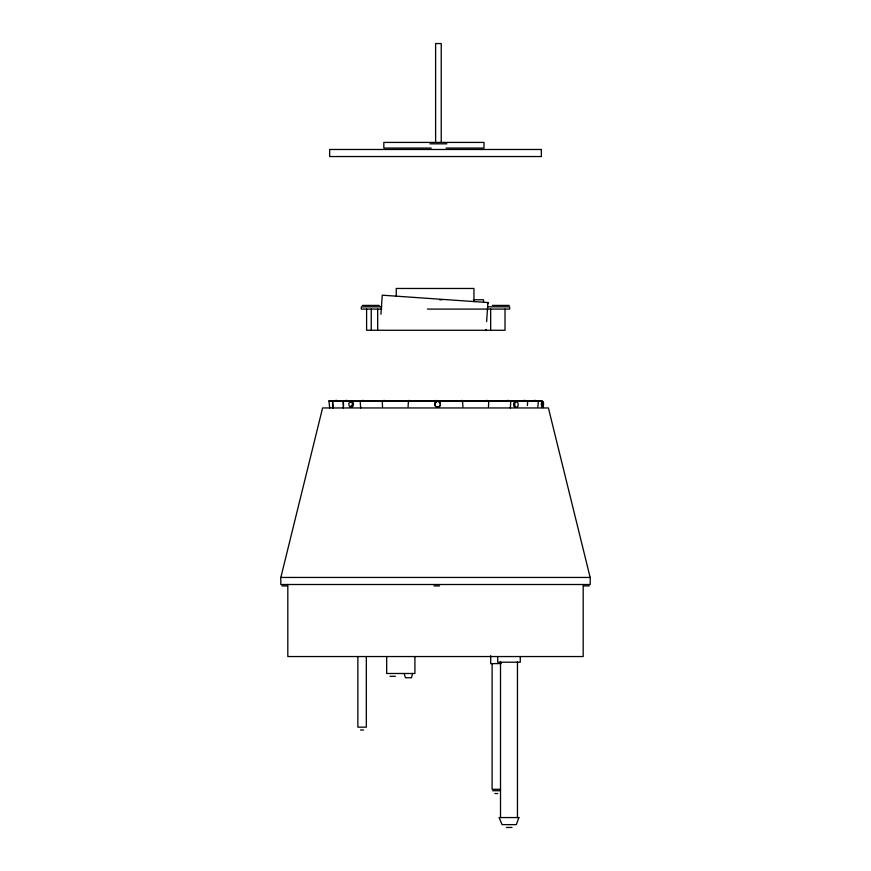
<?xml version="1.0" encoding="UTF-8"?>
<svg xmlns="http://www.w3.org/2000/svg" width="871" height="871" viewBox="0 0 871 871"><rect width="100%" height="100%" fill="white"/><g stroke="black" fill="none" stroke-linecap="round" stroke-linejoin="round"><path stroke-width="1.31" d="M462.926 406.779L462.523 400.475M488.479 406.779L488.773 400.9L487.161 400.475M380.932 314.289L382.26 295.193L487.934 302.542L486.617 321.639M486.072 329.434L485.996 330.555L486.051 329.695M487.858 303.663L487.934 302.542M510.341 407.955L510.842 400.9L508.272 400.475M527.369 405.603L527.772 400.9L524.429 400.475M537.843 406.779L538.42 400.9L534.522 400.475M280.843 577.451L322.597 407.955L548.403 407.955L590.157 577.451M412.571 673.49L411.504 677.736L405.418 677.736L404.155 673.49M408.074 406.779L408.477 400.475M435.5 403.251L436.055 400.475M382.521 406.779L382.227 400.9L383.839 400.475M407.922 400.9L409.533 400.475M360.659 407.955L360.159 400.9L362.728 400.475M382.227 400.9L384.797 400.475M346.571 400.475L343.228 400.9L343.228 407.955M360.159 400.9L363.501 400.475M336.478 400.475L332.58 400.9L332.58 407.955M347.126 400.475L343.228 400.9L343.631 405.603M328.955 400.9L542.045 400.9L328.955 400.9L329.663 407.955M336.761 400.475L332.58 400.9L333.266 407.955M429.958 143.835L446.899 143.835M431.221 148.07L383.839 148.07L383.839 142.419L484.015 142.419L484.015 148.07L446.104 148.07M439.615 299.766L442.13 299.766M473.497 299.766L483.536 299.766L483.536 302.117M362.38 305.416L379.277 305.416M492.322 305.416L509.219 305.416M381.748 306.832L361.334 306.832L361.334 309.085L381.748 309.085M487.869 306.832L509.644 306.832L509.644 309.085L427.443 309.085M281.845 585.922L287.495 585.922M433.921 585.922L439.572 585.922M583.657 585.922L589.297 585.922M501.239 663.604L490.7 663.604L490.7 655.667M389.968 676.321L395.347 676.321M360.54 729.996L363.566 729.996M500.585 789.311L492.104 789.311L492.104 663.604M492.616 790.726L500.074 790.726M494.935 793.546L497.755 793.546M506.399 827.45L512.006 827.45M534.239 400.475L538.42 400.9M523.874 400.475L527.772 400.9M507.499 400.475L510.842 400.9M486.203 400.475L488.773 400.9M461.467 400.475L463.078 400.9M434.945 400.475L435.5 400.9M583.189 584.506L583.189 656.549L287.811 656.549L287.811 584.506M520.27 656.897L520.27 662.2L497.7 662.2L497.7 656.897M517.461 661.633L517.461 817.564M505.017 309.085L505.017 330.272L366.604 330.272L366.604 309.085M500.509 661.633L500.509 817.564M490.667 309.085L490.667 330.272M473.955 301.584L473.955 288.464L396.261 288.464L396.261 296.336M441.238 142.419L441.238 43.55L435.62 43.55L435.62 142.419M414.923 656.549L414.923 673.49L386.68 673.49L386.68 656.549M377.676 309.085L377.676 330.272M371.242 309.085L371.242 330.272M366.332 656.549L366.332 727.165L357.861 727.165L357.861 656.549M439.06 406.561A2.82 2.798 -90 0 1 434.934 405.363A2.82 2.798 -90 0 1 436.817 401.477A2.82 2.798 -90 0 1 440.291 404.024M440.247 404.754A2.82 2.798 -90 0 1 439.605 406.071M350.556 402.162A2.82 1.72 -90 0 1 352.995 402.304A2.82 1.72 -90 0 1 352.897 406.3A2.82 1.72 -90 0 1 350.469 406.147M515.382 407.312A2.82 1.72 -90 0 1 513.661 403.828A2.82 1.72 -90 0 1 516.155 402.01M541.403 404.057C542.034 415.315 542.6 394.933 541.403 404.057M542.807 404.057C543.482 415.456 543.918 394.846 542.807 404.057M518.866 817.564L516.351 824.63L502.066 824.63L499.094 817.564L518.866 817.564M541.337 149.485L329.663 149.485L329.663 156.54L541.337 156.54L541.337 149.485M590.211 577.451L280.789 577.451L280.789 584.506L590.211 584.506L590.211 577.451M439.79 406.071A2.82 2.798 -90 0 0 438.222 401.444A2.82 2.798 -90 0 0 435.032 405.135A2.82 2.798 -90 0 0 439.79 406.071M352.069 405.734A2.82 1.72 -90 0 0 350.675 401.4A2.82 1.72 -90 0 0 349.086 405.548A2.82 1.72 -90 0 0 352.069 405.734M517.701 406.43A2.82 1.72 -90 0 0 516.851 401.738A2.82 1.72 -90 0 0 514.805 405.287A2.82 1.72 -90 0 0 517.701 406.43"/></g></svg>
